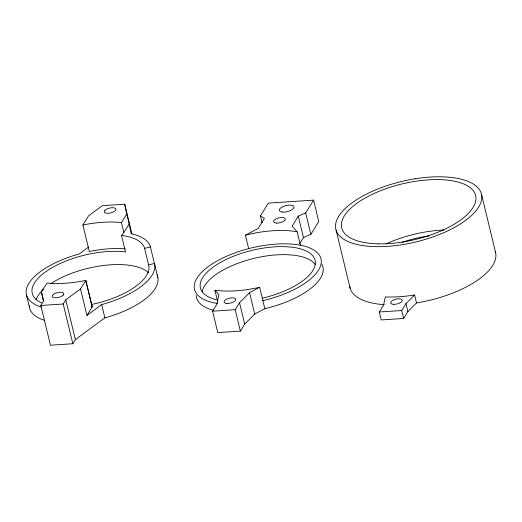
<?xml version="1.0" encoding="UTF-8"?>
<svg xmlns="http://www.w3.org/2000/svg" width="522" height="522" viewBox="0 0 522 522"><rect width="100%" height="100%" fill="white"/><g stroke="black" fill="none" stroke-linecap="round" stroke-linejoin="round"><path stroke-width="0.78" d="M156.946 274.8A65.903 27.333 -13.6 0 1 106.873 317.278L104.876 317.826L75.403 339.587L72.839 343.744L50.445 345.212L40.833 305.468L43.398 301.311L41.368 291.53L47.156 283.015L50.543 283.302A65.903 27.333 -13.6 0 0 81.171 281.293L85.817 280.379L92.224 306.877L86.933 315.458L80.525 288.966L85.817 280.379M72.839 343.744L63.221 304L65.785 299.843L80.525 288.966M41.623 302.962A59.913 24.847 -13.6 0 1 49.642 269.137A59.913 24.847 -13.6 0 1 124.014 251.767L125.489 251.956L121.489 235.429L123.871 232.558L121.456 222.587L126.748 214.007L124.725 204.226L102.332 205.694L88.596 215.821L82.9 225.021L89.314 251.519L93.36 250.743A65.903 27.333 -13.6 0 1 123.982 248.726L125.332 248.844M123.871 232.558L129.162 223.977L126.748 214.007M262.103 222.829L260.432 215.945L268.354 203.104L313.585 200.128L318.759 221.537L310.844 234.385L303.465 237.556L299.752 243.578M212.578 311.19L216.891 304.189L218.92 294.656L214.894 290.206A66.633 27.633 -13.6 0 0 259.643 287.27L264.817 308.678L254.736 314.055L244.688 324.11L240.374 331.111L217.759 332.599L212.578 311.19L235.194 309.703L239.507 302.701L249.555 292.646L259.643 287.27M313.585 200.128L305.664 212.976L298.284 216.147L292.092 226.189L297.175 231.833L300.411 245.209A65.054 26.974 -13.6 0 1 317.918 271.094A65.054 26.974 -13.6 0 1 262.879 300.646M379.318 311.993L383.592 305.063L385.327 296.894L386.789 296.959A74.894 31.059 -13.6 0 0 412.798 295.263L414.598 294.969L416.523 302.923L407.904 311.543L403.637 318.472L381.243 319.947L379.318 311.993L401.712 310.525L405.986 303.595L414.598 294.969M88.688 246.978L79.207 253.966L77.269 254.495A65.903 27.333 -13.6 0 0 41.61 307.171M86.933 315.458L101.673 304.58L103.663 304.032A65.903 27.333 -13.6 0 0 154.636 264.282L150.186 246.097A65.903 27.333 -13.6 0 0 132.601 234.078L131.185 233.765L129.162 223.977M217.354 303.471A65.054 26.974 -13.6 0 1 196.553 278.839A65.054 26.974 -13.6 0 1 248.655 248.609L245.418 235.233L258.175 228.421L264.36 218.372L260.432 215.945M121.489 235.429L122.964 235.618A59.913 24.847 -13.6 0 1 144.398 247.611L144.601 248.368L150.414 246.926M144.601 248.368L148.6 264.889L154.414 263.453M91.624 307.008L92.224 306.877M82.9 225.021L86.946 224.245A65.903 27.333 -13.6 0 1 117.574 222.235L121.456 222.587M416.523 302.923L418.129 302.662A74.894 31.059 -13.6 0 0 495.254 251.35M40.833 305.468L63.221 304M148.6 264.889L148.803 265.639A59.913 24.847 -13.6 0 1 91.52 304.489M481.519 194.399L495.619 252.687M405.986 303.595L407.904 311.543M401.712 310.525L403.637 318.472M336.037 229.967L350.138 288.255M305.664 212.976L310.844 234.385M298.284 216.147L303.465 237.556M249.555 292.646L254.736 314.055M239.507 302.701L244.688 324.11M235.194 309.703L240.374 331.111M214.894 290.206L217.752 302.016M154.636 264.282L157.84 277.528M124.725 204.226L131.89 233.836M101.673 304.58L104.876 317.826M85.758 280.477L92.166 306.975M65.785 299.843L75.403 339.587M41.368 291.53L43.633 300.881M26.302 294.251L29.506 307.497M384.257 304.685A74.894 31.059 -13.6 0 1 349.707 286.219M386.019 243.937A68.904 28.573 -13.6 0 1 443.817 230.013M402.234 242.312A58.418 24.227 -13.6 0 1 419.812 237.471L426.97 236.192A58.418 24.227 -13.6 0 1 429.11 235.885M35.998 299.635A59.913 24.847 -13.6 0 1 43.704 289.181M50.921 283.622A59.913 24.847 -13.6 0 1 148.587 272.823M44.814 320.423A65.903 27.333 -13.6 0 1 29.304 305.781M321.885 264.171A65.054 26.974 -13.6 0 1 264.817 308.678M213.465 310.283A65.054 26.974 -13.6 0 1 196.155 295.263M202.184 291.928A58.999 24.469 -13.6 0 1 258.658 257.326L265.887 256.034A58.999 24.469 -13.6 0 1 286.545 254.677L292.725 255.088A58.999 24.469 -13.6 0 1 315.249 264.484M248.655 248.609A66.183 27.444 -13.6 0 1 300.411 245.209M245.418 235.233A66.183 27.444 -13.6 0 1 297.175 231.833M262.403 298.179A58.999 24.469 -13.6 0 0 313.376 269.659A58.999 24.469 -13.6 0 0 290.78 247.063L284.601 246.652A58.999 24.469 -13.6 0 0 263.943 248.009L256.713 249.301A58.999 24.469 -13.6 0 0 204.454 275.179A58.999 24.469 -13.6 0 0 216.454 299.798M104.72 210.581L104.367 211.156A5.99 2.486 -13.6 0 0 108.4 213.276A5.99 2.486 -13.6 0 0 115.499 210.425L115.858 209.851A5.99 2.486 -13.6 0 0 111.819 207.73A5.99 2.486 -13.6 0 0 104.72 210.581M63.397 294.956L62.803 295.543A5.99 2.486 -13.6 0 1 52.892 297.286A5.99 2.486 -13.6 0 1 57.701 292.555A5.99 2.486 -13.6 0 1 63.397 294.956M415.153 178.765L411.369 179.418A74.894 31.059 -13.6 0 0 338.432 216.747A74.894 31.059 -13.6 0 0 371.618 246.488L374.607 246.619A74.894 31.059 -13.6 0 0 472.149 214.933A74.894 31.059 -13.6 0 0 447.263 177.062L443.987 176.873A74.894 31.059 -13.6 0 0 415.153 178.765M378.182 243.846A68.904 28.573 -13.6 0 0 475.868 196.827A68.904 28.573 -13.6 0 0 371.925 194.497A68.904 28.573 -13.6 0 0 378.182 243.846M393.399 304.333A5.99 2.486 -13.6 0 0 402.345 300.489A5.99 2.486 -13.6 0 0 393.745 299.863A5.99 2.486 -13.6 0 0 393.399 304.333M226.796 303.445A6.049 2.512 -13.6 0 0 235.833 299.563A6.049 2.512 -13.6 0 0 227.148 298.93A6.049 2.512 -13.6 0 0 226.796 303.445M276.314 223.103A6.049 2.512 -13.6 0 0 285.351 219.22A6.049 2.512 -13.6 0 0 276.667 218.587A6.049 2.512 -13.6 0 0 276.314 223.103M282.741 212.115A7.562 3.139 -13.6 0 0 294.036 207.26A7.562 3.139 -13.6 0 0 283.178 206.471A7.562 3.139 -13.6 0 0 282.741 212.115"/></g></svg>
